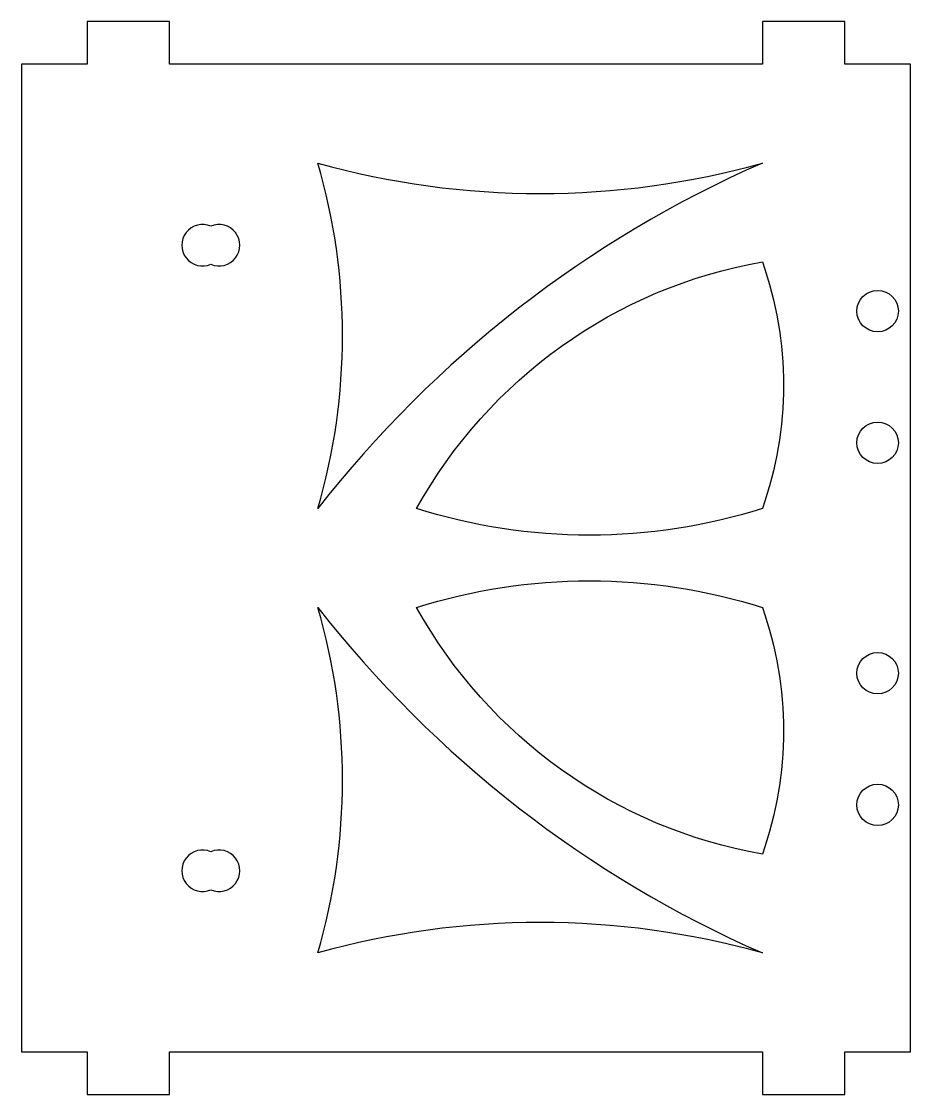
# Model space of a CAD drawing. Header units: inches. Extents: x -2.7 to 0, y -0.13 to 3.13.
import ezdxf

# ---------------------------------------------------------------- set-up
doc = ezdxf.new("R2010")
doc.units = ezdxf.units.IN
doc.header["$MEASUREMENT"] = 0

msp = doc.modelspace()

# ---------------------------------------------------------------- linework, layer by layer
msp.add_lwpolyline([(-2.7, 0), (-2.5, 0), (-2.5, -0.13), (-2.25, -0.13), (-2.25, 0), (-0.45, 0), (-0.45, -0.13), (-0.2, -0.13), (-0.2, 0), (0, 0), (0, 3), (-0.2, 3), (-0.2, 3.13), (-0.45, 3.13), (-0.45, 3), (-2.25, 3), (-2.25, 3.13), (-2.5, 3.13), (-2.5, 3), (-2.7, 3)], close=True)
for points in [[(-1.8, 1.65, 0.142857), (-1.8, 2.7, 0.137554), (-0.45, 2.7, 0.124041)], [(-2.125, 2.5078, 1.521861), (-2.125, 2.3922, 1.521861)], [(-0.45, 1.65, -0.153536), (-1.5, 1.65, -0.226047), (-0.45, 2.4, -0.171573)], [(-0.45, 0.6, -0.226047), (-1.5, 1.35, -0.153536), (-0.45, 1.35, -0.171573)], [(-1.8, 0.3, 0.142857), (-1.8, 1.35, 0.124041), (-0.45, 0.3, 0.137554)], [(-2.125, 0.4922, 1.521861), (-2.125, 0.6078, 1.521861)]]:
    msp.add_lwpolyline(points, format="xyb", close=True)
for centre in [(-0.1, 2.25), (-0.1, 1.85), (-0.1, 1.15), (-0.1, 0.75)]:
    msp.add_circle(centre, 0.063)

doc.saveas('drawing.dxf')
